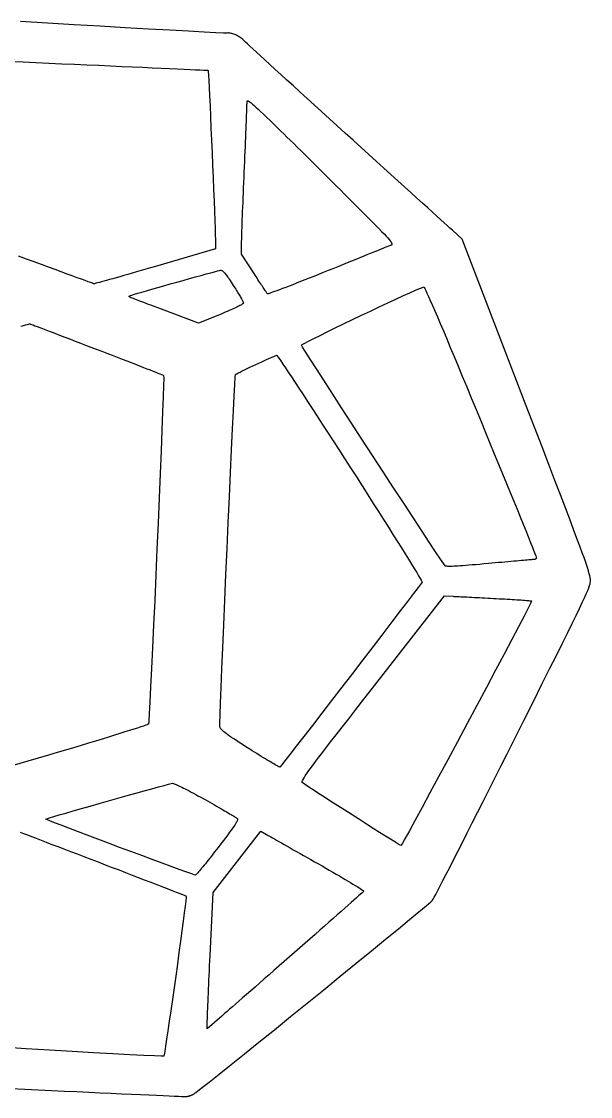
# Model space of a CAD drawing. Extents: x 3.5 to 31.5, y 4.9 to 31.6.
# Drawn here: x 17.47 to 31.47, y 4.88 to 31.33 of the extents above; entities that cross this region are included whole.
import ezdxf

# ---------------------------------------------------------------- set-up
doc = ezdxf.new("R2010")
doc.units = 0
doc.layers.get('0').update_dxf_attribs({"linetype": 'CONTINUOUS'})

msp = doc.modelspace()

# ---------------------------------------------------------------- linework, layer by layer
for points in [[(17.2131, 5.07618), (17.5515, 5.06017), (17.8834, 5.04455), (18.2078, 5.02937), (18.5236, 5.01467), (18.8295, 5.0005), (19.1246, 4.98691), (19.4076, 4.97392), (19.6775, 4.96159), (19.9332, 4.94996), (20.1735, 4.93907), (20.3973, 4.92896), (20.6036, 4.91968), (20.7911, 4.91128), (20.9588, 4.90378), (21.1055, 4.89725), (21.2302, 4.89171), (21.3317, 4.88722), (21.4089, 4.88381), (21.4607, 4.88153), (21.486, 4.88042), (21.5014, 4.8806), (21.5164, 4.88116), (21.5308, 4.88211), (21.5449, 4.88348), (21.5586, 4.88528), (21.572, 4.88753), (21.5851, 4.89026), (21.5981, 4.89349), (21.6109, 4.89724), (21.6236, 4.90152), (21.6362, 4.90636), (21.6488, 4.91177), (21.6615, 4.91779), (21.6743, 4.92442), (21.6873, 4.93168), (21.7004, 4.93961), (21.7138, 4.94822), (21.7275, 4.95752), (21.7416, 4.96754), (21.756, 4.9783), (21.8928, 5.08367), (22.0879, 5.23701), (22.3343, 5.43264), (22.625, 5.66486), (22.953, 5.92798), (23.3113, 6.21631), (23.6928, 6.52417), (24.0906, 6.84585), (24.4977, 7.17568), (24.9071, 7.50796), (25.3118, 7.83699), (25.7047, 8.1571), (26.0788, 8.46258), (26.4273, 8.74776), (26.7429, 9.00693), (27.0188, 9.23441), (27.248, 9.42451), (27.4234, 9.57153), (27.538, 9.66979), (27.5849, 9.7136), (27.5987, 9.73623), (27.6247, 9.78321), (27.6623, 9.85349), (27.7109, 9.94605), (27.7702, 10.0599), (27.8395, 10.1939), (27.9183, 10.3471), (28.0061, 10.5185), (28.1024, 10.7071), (28.2067, 10.9118), (28.3184, 11.1315), (28.4371, 11.3653), (28.5621, 11.6122), (28.6931, 11.871), (28.8293, 12.1408), (28.9704, 12.4206), (29.1159, 12.7093), (29.2651, 13.0059), (29.4176, 13.3093), (29.5728, 13.6186), (29.831, 14.1341), (30.0647, 14.6008), (30.2751, 15.0214), (30.4635, 15.3984), (30.631, 15.7343), (30.7788, 16.0317), (30.9083, 16.2931), (31.0205, 16.5212), (31.1168, 16.7185), (31.1983, 16.8874), (31.2663, 17.0307), (31.322, 17.1507), (31.3665, 17.2502), (31.4012, 17.3316), (31.4272, 17.3976), (31.4457, 17.4506), (31.458, 17.4932), (31.4653, 17.528), (31.4687, 17.5576), (31.4696, 17.5844), (31.4682, 17.6118), (31.4634, 17.646), (31.4544, 17.689), (31.4405, 17.7431), (31.4207, 17.8104), (31.3944, 17.893), (31.3608, 17.9931), (31.319, 18.1129), (31.2682, 18.2545), (31.2076, 18.4201), (31.1365, 18.6119), (31.0541, 18.832), (30.9595, 19.0825), (30.8519, 19.3657), (30.7306, 19.6837), (30.5948, 20.0385), (30.4436, 20.4326), (30.2763, 20.8678), (30.092, 21.3465), (29.8901, 21.8708), (28.3139, 25.9716), (28.0709, 26.1909), (28.0433, 26.2162), (28.0006, 26.2552), (27.9435, 26.3073), (27.8726, 26.3718), (27.7886, 26.4481), (27.6922, 26.5356), (27.5842, 26.6336), (27.4652, 26.7416), (27.336, 26.859), (27.1971, 26.9849), (27.0494, 27.119), (26.8935, 27.2604), (26.7301, 27.4087), (26.5599, 27.5631), (26.3836, 27.723), (26.2019, 27.8879), (26.0155, 28.057), (25.825, 28.2298), (25.6313, 28.4057), (25.4349, 28.5839), (25.2385, 28.7618), (25.0458, 28.9366), (24.8572, 29.1077), (24.6736, 29.2745), (24.4955, 29.4364), (24.3236, 29.5928), (24.1585, 29.7431), (24.001, 29.8866), (23.8516, 30.0229), (23.7111, 30.1512), (23.58, 30.271), (23.459, 30.3817), (23.3488, 30.4826), (23.25, 30.5732), (23.1633, 30.6528), (23.0894, 30.7209), (23.0288, 30.7768), (22.9823, 30.8199), (22.9504, 30.8497), (22.9339, 30.8655), (22.9165, 30.8829), (22.8978, 30.8998), (22.8779, 30.9161), (22.857, 30.9317), (22.8352, 30.9465), (22.8127, 30.9606), (22.7897, 30.9738), (22.7663, 30.9861), (22.7426, 30.9974), (22.7188, 31.0077), (22.695, 31.0168), (22.6715, 31.0249), (22.6483, 31.0317), (22.6256, 31.0373), (22.6036, 31.0416), (22.5824, 31.0444), (22.5621, 31.0459), (22.543, 31.0458), (22.5251, 31.0442), (22.5087, 31.041), (22.4375, 31.0423), (22.2505, 31.0509), (21.9605, 31.066), (21.5801, 31.0868), (21.1218, 31.1125), (20.5984, 31.1424), (20.0226, 31.1758), (19.4069, 31.2119), (18.7641, 31.2499), (18.1067, 31.2891), (17.4474, 31.3286)], [(17.2007, 30.3464), (17.5072, 30.333), (17.8211, 30.3192), (18.1413, 30.3052), (18.4612, 30.2911), (18.7743, 30.2773), (19.0794, 30.2638), (19.3757, 30.2506), (19.662, 30.2379), (19.9374, 30.2255), (20.2007, 30.2137), (20.451, 30.2024), (20.6873, 30.1917), (20.9084, 30.1816), (21.1135, 30.1722), (21.3014, 30.1635), (21.471, 30.1556), (21.6215, 30.1486), (21.7518, 30.1424), (21.8607, 30.1372), (21.9474, 30.1329), (22.0107, 30.1296), (22.0496, 30.1274), (22.0632, 30.1263), (22.0663, 30.0961), (22.0715, 30.0121), (22.0784, 29.8803), (22.087, 29.7063), (22.0968, 29.496), (22.1078, 29.2551), (22.1196, 28.9895), (22.132, 28.7047), (22.1447, 28.4067), (22.1577, 28.1013), (22.1705, 27.7941), (22.183, 27.4909), (22.1949, 27.1976), (22.206, 26.9198), (22.216, 26.6635), (22.2247, 26.4342), (22.232, 26.2379), (22.2374, 26.0802), (22.2408, 25.967), (22.242, 25.9041), (22.242, 25.7353), (20.7637, 25.3033), (20.6433, 25.2682), (20.5252, 25.2339), (20.4099, 25.2004), (20.2977, 25.168), (20.1891, 25.1366), (20.0845, 25.1065), (19.9842, 25.0777), (19.8886, 25.0503), (19.7981, 25.0245), (19.7132, 25.0004), (19.6342, 24.978), (19.5616, 24.9575), (19.4956, 24.939), (19.4368, 24.9226), (19.3854, 24.9084), (19.342, 24.8965), (19.3068, 24.8871), (19.2804, 24.8803), (19.263, 24.8761), (19.2551, 24.8746), (19.2437, 24.878), (19.215, 24.8878), (19.1698, 24.9037), (19.1087, 24.9257), (19.0325, 24.9533), (18.9419, 24.9863), (18.8375, 25.0244), (18.7202, 25.0674), (18.5905, 25.115), (18.4493, 25.167), (18.2971, 25.223), (18.1348, 25.2829), (17.963, 25.3463), (17.7825, 25.413), (17.5939, 25.4826), (17.3979, 25.5551)], [(17.4506, 23.8295), (17.5157, 23.8481), (17.5703, 23.8637), (17.6137, 23.8761), (17.6455, 23.8851), (17.6651, 23.8906), (17.6721, 23.8925), (17.6776, 23.8909), (17.6937, 23.8851), (17.7201, 23.8754), (17.7562, 23.8619), (17.8017, 23.8448), (17.856, 23.8242), (17.9189, 23.8003), (17.9898, 23.7733), (18.0683, 23.7434), (18.1539, 23.7106), (18.2463, 23.6753), (18.345, 23.6376), (18.4496, 23.5975), (18.5596, 23.5554), (18.6745, 23.5114), (18.7941, 23.4655), (18.9177, 23.4181), (19.0451, 23.3693), (19.1757, 23.3192), (19.3091, 23.2681), (19.4425, 23.2169), (19.5733, 23.1666), (19.7009, 23.1176), (19.8249, 23.0698), (19.9449, 23.0235), (20.0604, 22.9788), (20.171, 22.936), (20.2763, 22.8951), (20.3759, 22.8564), (20.4693, 22.82), (20.556, 22.7861), (20.6356, 22.7548), (20.7078, 22.7264), (20.772, 22.7009), (20.8279, 22.6786), (20.8749, 22.6596), (20.9127, 22.6441), (20.9408, 22.6322), (20.9588, 22.6241), (20.9662, 22.6201), (20.9679, 22.5542), (20.9641, 22.3744), (20.9553, 22.0931), (20.9422, 21.723), (20.9253, 21.2767), (20.9051, 20.767), (20.8822, 20.2064), (20.8572, 19.6076), (20.8306, 18.9832), (20.803, 18.3459), (20.7749, 17.7083), (20.7468, 17.0831), (20.7194, 16.4829), (20.6932, 15.9204), (20.6687, 15.4081), (20.6464, 14.9588), (20.6271, 14.5851), (20.6111, 14.2996), (20.5991, 14.115), (20.5916, 14.0439), (20.5821, 14.0377), (20.5579, 14.0273), (20.5195, 14.0128), (20.4673, 13.9944), (20.4018, 13.9722), (20.3235, 13.9463), (20.2328, 13.917), (20.1301, 13.8842), (20.016, 13.8483), (19.8909, 13.8093), (19.7552, 13.7674), (19.6094, 13.7226), (19.4539, 13.6752), (19.2893, 13.6253), (19.116, 13.573), (18.9344, 13.5185), (18.745, 13.462), (18.5482, 13.4034), (18.3446, 13.3431), (18.1345, 13.2811), (15.6977, 12.5689)], [(17.4375, 11.3818), (17.5201, 11.3505), (17.6132, 11.3151), (17.7164, 11.2758), (17.8291, 11.2328), (17.9506, 11.1865), (18.0805, 11.1369), (18.2182, 11.0844), (18.3632, 11.0291), (18.5148, 10.9713), (18.6724, 10.9112), (18.8357, 10.8489), (19.0039, 10.7848), (19.1765, 10.7191), (19.3529, 10.6519), (19.529, 10.5842), (19.7013, 10.5178), (19.8694, 10.4531), (20.0326, 10.3902), (20.1903, 10.3293), (20.3421, 10.2707), (20.4874, 10.2146), (20.6255, 10.1612), (20.7559, 10.1107), (20.8781, 10.0633), (20.9914, 10.0194), (21.0953, 9.97899), (21.1893, 9.94241), (21.2727, 9.90986), (21.3449, 9.88156), (21.4056, 9.85773), (21.4539, 9.83858), (21.4894, 9.82434), (21.5116, 9.81524), (21.5198, 9.81148), (21.5192, 9.78035), (21.5108, 9.69691), (21.4956, 9.56697), (21.4742, 9.39634), (21.4476, 9.19082), (21.4165, 8.95624), (21.3817, 8.69839), (21.3441, 8.42309), (21.3045, 8.13614), (21.2637, 7.84336), (21.2225, 7.55055), (21.1817, 7.26353), (21.1422, 6.9881), (21.1048, 6.73007), (21.0703, 6.49526), (21.0395, 6.28947), (21.0132, 6.11851), (20.9922, 5.98819), (20.9774, 5.90432), (20.9696, 5.87271), (20.9076, 5.87231), (20.7394, 5.87875), (20.4769, 5.8913), (20.1319, 5.90927), (19.7161, 5.93193), (19.2413, 5.95858), (18.7194, 5.98851), (18.1622, 6.021), (17.5813, 6.05534), (16.9887, 6.09083)]]:
    msp.add_lwpolyline(points)
for points in [[(23.5212, 24.6283), (23.5182, 24.6323), (23.5132, 24.6393), (23.5064, 24.6492), (23.4978, 24.6617), (23.4876, 24.6769), (23.4757, 24.6945), (23.4623, 24.7144), (23.4476, 24.7365), (23.4314, 24.7607), (23.4141, 24.7869), (23.3955, 24.8149), (23.3759, 24.8445), (23.3553, 24.8758), (23.3338, 24.9085), (23.3114, 24.9425), (23.2884, 24.9776), (23.2646, 25.0139), (23.2404, 25.0511), (23.2156, 25.0891), (23.1905, 25.1278), (22.8833, 25.6003), (22.8833, 25.8197), (22.8835, 25.843), (22.8842, 25.8762), (22.8853, 25.9189), (22.8868, 25.9705), (22.8886, 26.0306), (22.8909, 26.0987), (22.8935, 26.1743), (22.8964, 26.257), (22.8996, 26.3462), (22.9031, 26.4415), (22.907, 26.5425), (22.911, 26.6486), (22.9153, 26.7593), (22.9199, 26.8743), (22.9246, 26.9929), (22.9295, 27.1149), (22.9346, 27.2395), (22.9399, 27.3665), (22.9453, 27.4953), (22.9508, 27.6254), (22.9563, 27.7556), (22.9617, 27.8837), (22.967, 28.0092), (22.9721, 28.1318), (22.977, 28.2509), (22.9818, 28.3662), (22.9863, 28.4771), (22.9906, 28.5833), (22.9947, 28.6843), (22.9985, 28.7797), (23.002, 28.8689), (23.0053, 28.9517), (23.0082, 29.0275), (23.0108, 29.0959), (23.013, 29.1565), (23.0149, 29.2088), (23.0164, 29.2524), (23.0174, 29.2868), (23.0181, 29.3116), (23.0183, 29.3264), (23.0186, 29.3421), (23.0196, 29.3554), (23.0221, 29.3659), (23.0264, 29.3732), (23.0332, 29.3768), (23.0429, 29.3764), (23.0562, 29.3713), (23.0734, 29.3614), (23.0952, 29.346), (23.1221, 29.3247), (23.1546, 29.2972), (23.1933, 29.263), (23.2386, 29.2216), (23.2912, 29.1727), (23.3515, 29.1157), (23.4201, 29.0503), (23.4975, 28.9759), (23.5842, 28.8923), (23.6808, 28.7989), (23.7878, 28.6953), (23.854, 28.6311), (23.9255, 28.5614), (24.002, 28.4867), (24.0829, 28.4075), (24.1678, 28.3241), (24.2562, 28.2371), (24.3477, 28.147), (24.4417, 28.0542), (24.5377, 27.9592), (24.6354, 27.8625), (24.7343, 27.7645), (24.8338, 27.6656), (24.9335, 27.5665), (25.0329, 27.4675), (25.1315, 27.3692), (25.2289, 27.2719), (25.3247, 27.1762), (25.4182, 27.0825), (25.5091, 26.9913), (25.5969, 26.9031), (25.7393, 26.7607), (25.868, 26.6318), (25.9837, 26.5157), (26.0871, 26.4117), (26.1786, 26.319), (26.2591, 26.2371), (26.329, 26.1651), (26.389, 26.1025), (26.4396, 26.0485), (26.4816, 26.0024), (26.5155, 25.9634), (26.542, 25.9311), (26.5616, 25.9045), (26.575, 25.883), (26.5827, 25.866), (26.5855, 25.8527), (26.5838, 25.8425), (26.5785, 25.8346), (26.5699, 25.8284), (26.5588, 25.823), (26.5474, 25.8186), (26.5267, 25.8103), (26.4969, 25.7984), (26.4586, 25.7831), (26.4122, 25.7644), (26.358, 25.7426), (26.2965, 25.7178), (26.2281, 25.6903), (26.1531, 25.66), (26.072, 25.6273), (25.9851, 25.5922), (25.893, 25.555), (25.7959, 25.5158), (25.6944, 25.4747), (25.5887, 25.432), (25.4793, 25.3877), (25.3667, 25.3421), (25.2511, 25.2952), (25.1331, 25.2474), (25.013, 25.1986), (24.8931, 25.1501), (24.7756, 25.1028), (24.6609, 25.0568), (24.5494, 25.0123), (24.4415, 24.9695), (24.3376, 24.9285), (24.2381, 24.8895), (24.1433, 24.8526), (24.0537, 24.8179), (23.9697, 24.7856), (23.8916, 24.7559), (23.8198, 24.7289), (23.7548, 24.7048), (23.6969, 24.6836), (23.6466, 24.6656), (23.6041, 24.651), (23.5699, 24.6397), (23.5445, 24.6321), (23.5281, 24.6282)], [(20.9831, 24.2232), (20.9139, 24.2489), (20.8461, 24.2741), (20.78, 24.2987), (20.7157, 24.3228), (20.6536, 24.3461), (20.5937, 24.3687), (20.5364, 24.3904), (20.4819, 24.4111), (20.4303, 24.4308), (20.3819, 24.4494), (20.337, 24.4667), (20.2957, 24.4828), (20.2582, 24.4974), (20.2248, 24.5106), (20.1957, 24.5223), (20.1712, 24.5322), (20.1513, 24.5405), (20.1365, 24.5469), (20.1268, 24.5515), (20.1225, 24.554), (20.1211, 24.5551), (20.1201, 24.5563), (20.1195, 24.5577), (20.1191, 24.5591), (20.1191, 24.5607), (20.1195, 24.5624), (20.1201, 24.5641), (20.121, 24.5659), (20.1222, 24.5677), (20.1237, 24.5696), (20.1255, 24.5715), (20.1276, 24.5734), (20.1299, 24.5754), (20.1325, 24.5773), (20.1353, 24.5792), (20.1383, 24.581), (20.1416, 24.5828), (20.1452, 24.5845), (20.1489, 24.5862), (20.1528, 24.5878), (20.1872, 24.5991), (20.2467, 24.6174), (20.3287, 24.6417), (20.4301, 24.6715), (20.5482, 24.7057), (20.68, 24.7436), (20.8227, 24.7844), (20.9735, 24.8273), (21.1295, 24.8714), (21.2877, 24.916), (21.4454, 24.9602), (21.5997, 25.0033), (21.7477, 25.0444), (21.8866, 25.0827), (22.0134, 25.1174), (22.1253, 25.1478), (22.2195, 25.1729), (22.2931, 25.1919), (22.3432, 25.2042), (22.3669, 25.2088), (22.3752, 25.2086), (22.3837, 25.2071), (22.3927, 25.2042), (22.4022, 25.1996), (22.4122, 25.1934), (22.4228, 25.1855), (22.4342, 25.1757), (22.4463, 25.1639), (22.4593, 25.1501), (22.4732, 25.1341), (22.4882, 25.1159), (22.5042, 25.0953), (22.5214, 25.0723), (22.5399, 25.0467), (22.5596, 25.0185), (22.5808, 24.9875), (22.6034, 24.9537), (22.6276, 24.9169), (22.6533, 24.8771), (22.6808, 24.8341), (22.7009, 24.8029), (22.7205, 24.772), (22.7397, 24.7416), (22.7583, 24.7118), (22.7763, 24.6827), (22.7937, 24.6544), (22.8103, 24.627), (22.8261, 24.6006), (22.841, 24.5754), (22.8551, 24.5515), (22.8681, 24.5289), (22.8801, 24.5078), (22.891, 24.4883), (22.9006, 24.4704), (22.9091, 24.4544), (22.9163, 24.4404), (22.922, 24.4283), (22.9264, 24.4184), (22.9293, 24.4108), (22.9306, 24.4055), (22.9296, 24.4005), (22.9258, 24.3946), (22.9192, 24.3877), (22.9096, 24.38), (22.8973, 24.3713), (22.8821, 24.3618), (22.8641, 24.3513), (22.8434, 24.3399), (22.8198, 24.3276), (22.7935, 24.3144), (22.7644, 24.3002), (22.7325, 24.2852), (22.6979, 24.2693), (22.6606, 24.2524), (22.6206, 24.2346), (22.5779, 24.2159), (22.5326, 24.1964), (22.4845, 24.1759), (22.4338, 24.1544), (22.3804, 24.1321), (21.8269, 23.9094)], [(27.9642, 17.923), (27.941, 17.9242), (27.9224, 17.926), (27.9081, 17.9285), (27.898, 17.9316), (27.892, 17.9354), (27.8587, 17.9822), (27.7794, 18.1001), (27.6592, 18.2812), (27.5034, 18.5176), (27.3171, 18.8014), (27.1053, 19.1247), (26.8733, 19.4795), (26.6262, 19.8579), (26.3692, 20.2521), (26.1074, 20.6541), (25.8459, 21.0559), (25.59, 21.4498), (25.3447, 21.8277), (25.1152, 22.1818), (24.9066, 22.5041), (24.7241, 22.7868), (24.5729, 23.0219), (24.4581, 23.2015), (24.3848, 23.3177), (24.3582, 23.3626), (24.3786, 23.379), (24.4388, 23.4137), (24.5345, 23.4646), (24.6613, 23.5296), (24.8149, 23.6066), (24.9909, 23.6937), (25.1849, 23.7886), (25.3927, 23.8894), (25.6098, 23.9939), (25.8319, 24.1), (26.0546, 24.2058), (26.2736, 24.3091), (26.4846, 24.4078), (26.6831, 24.4999), (26.8647, 24.5833), (27.0253, 24.6559), (27.1603, 24.7157), (27.2655, 24.7605), (27.3365, 24.7883), (27.3689, 24.797), (27.3768, 24.7869), (27.3925, 24.7578), (27.4157, 24.7102), (27.4462, 24.6445), (27.4839, 24.5611), (27.5285, 24.4605), (27.5798, 24.3432), (27.6378, 24.2094), (27.7021, 24.0597), (27.7726, 23.8946), (27.8491, 23.7144), (27.9314, 23.5195), (28.0193, 23.3105), (28.1127, 23.0877), (28.2113, 22.8515), (28.315, 22.6025), (28.4235, 22.341), (28.5367, 22.0674), (28.6543, 21.7823), (28.7763, 21.486), (28.8876, 21.2156), (28.9965, 20.9508), (29.1027, 20.6925), (29.2058, 20.4415), (29.3054, 20.1987), (29.4012, 19.9649), (29.4929, 19.7411), (29.5799, 19.5282), (29.6621, 19.3269), (29.739, 19.1382), (29.8103, 18.9629), (29.8756, 18.802), (29.9346, 18.6562), (29.9869, 18.5265), (30.0321, 18.4138), (30.0699, 18.3188), (30.1, 18.2425), (30.1219, 18.1858), (30.1353, 18.1495), (30.1398, 18.1345), (30.1396, 18.131), (30.1388, 18.1276), (30.1376, 18.1242), (30.136, 18.1209), (30.1339, 18.1177), (30.1314, 18.1146), (30.1286, 18.1117), (30.1254, 18.1089), (30.1218, 18.1062), (30.1179, 18.1037), (30.1137, 18.1014), (30.1092, 18.0993), (30.1045, 18.0974), (30.0995, 18.0957), (30.0943, 18.0942), (30.0888, 18.0929), (30.0833, 18.092), (30.0775, 18.0912), (30.0716, 18.0908), (30.0656, 18.0906), (30.0556, 18.0898), (30.0392, 18.0885), (30.0166, 18.0865), (29.988, 18.084), (29.9538, 18.081), (29.9143, 18.0776), (29.8696, 18.0737), (29.8202, 18.0693), (29.7663, 18.0646), (29.7082, 18.0594), (29.6462, 18.0539), (29.5805, 18.0481), (29.5115, 18.042), (29.4394, 18.0356), (29.3646, 18.0289), (29.2872, 18.0221), (29.2076, 18.015), (29.1261, 18.0077), (29.043, 18.0003), (28.9585, 17.9928), (28.8491, 17.9826), (28.7465, 17.9732), (28.6506, 17.9647), (28.5612, 17.957), (28.4782, 17.9501), (28.4013, 17.944), (28.3306, 17.9387), (28.2657, 17.9342), (28.2066, 17.9304), (28.1531, 17.9274), (28.1051, 17.9251), (28.0623, 17.9235), (28.0247, 17.9226), (27.992, 17.9225)], [(23.8183, 12.9895), (23.8049, 12.995), (23.7872, 13.0033), (23.7655, 13.0143), (23.7399, 13.0278), (23.7107, 13.0438), (23.678, 13.0622), (23.6421, 13.0828), (23.6031, 13.1056), (23.5611, 13.1304), (23.5165, 13.1571), (23.4694, 13.1856), (23.42, 13.2158), (23.3685, 13.2476), (23.315, 13.2808), (23.2598, 13.3154), (23.2031, 13.3512), (23.1451, 13.3882), (23.0858, 13.4262), (22.9919, 13.4863), (22.9064, 13.5413), (22.8288, 13.5915), (22.7588, 13.6371), (22.6961, 13.6785), (22.6401, 13.716), (22.5905, 13.7497), (22.5469, 13.7802), (22.5089, 13.8075), (22.4762, 13.8321), (22.4483, 13.8542), (22.4248, 13.8741), (22.4054, 13.8921), (22.3897, 13.9085), (22.3772, 13.9236), (22.3676, 13.9377), (22.3605, 13.9511), (22.3554, 13.9641), (22.3521, 13.9769), (22.35, 13.9899), (22.3508, 14.0721), (22.3569, 14.2669), (22.3677, 14.5616), (22.3826, 14.9437), (22.4011, 15.4004), (22.4227, 15.9193), (22.4468, 16.4876), (22.4728, 17.0929), (22.5003, 17.7224), (22.5285, 18.3636), (22.557, 19.0039), (22.5853, 19.6306), (22.6127, 20.2312), (22.6387, 20.793), (22.6628, 21.3034), (22.6844, 21.7498), (22.703, 22.1197), (22.7179, 22.4004), (22.7287, 22.5792), (22.7348, 22.6437), (22.7455, 22.6512), (22.7686, 22.6642), (22.8028, 22.6821), (22.8466, 22.7042), (22.8987, 22.7299), (22.9578, 22.7585), (23.0224, 22.7895), (23.0912, 22.8222), (23.1629, 22.8559), (23.236, 22.8901), (23.3092, 22.924), (23.3812, 22.9572), (23.4505, 22.9888), (23.5159, 23.0184), (23.5758, 23.0452), (23.6291, 23.0687), (23.6742, 23.0881), (23.7099, 23.103), (23.7347, 23.1125), (23.7473, 23.1162), (23.7563, 23.1075), (23.7767, 23.0807), (23.8081, 23.0367), (23.85, 22.9761), (23.902, 22.8997), (23.9635, 22.8082), (24.0341, 22.7023), (24.1134, 22.5828), (24.2008, 22.4504), (24.2958, 22.3057), (24.398, 22.1496), (24.507, 21.9828), (24.6222, 21.806), (24.7431, 21.6198), (24.8694, 21.4251), (25.0004, 21.2226), (25.1358, 21.0129), (25.275, 20.7969), (25.4176, 20.5752), (25.5632, 20.3486), (25.7085, 20.1223), (25.8506, 19.9006), (25.989, 19.6843), (26.1232, 19.474), (26.2528, 19.2705), (26.3774, 19.0745), (26.4963, 18.8868), (26.6093, 18.7082), (26.7158, 18.5393), (26.8153, 18.3809), (26.9075, 18.2338), (26.9918, 18.0986), (27.0678, 17.9761), (27.135, 17.8671), (27.193, 17.7723), (27.2413, 17.6925), (27.2795, 17.6283), (27.307, 17.5805), (27.3234, 17.5499), (27.3284, 17.5371), (27.3018, 17.5003), (27.2297, 17.4044), (27.117, 17.2558), (26.9686, 17.061), (26.7896, 16.8267), (26.585, 16.5593), (26.3598, 16.2653), (26.1189, 15.9512), (25.8675, 15.6236), (25.6104, 15.2889), (25.3527, 14.9537), (25.0995, 14.6244), (24.8556, 14.3077), (24.6261, 14.01), (24.416, 13.7377), (24.2304, 13.4976), (24.0741, 13.2959), (23.9522, 13.1394), (23.8698, 13.0344), (23.8317, 12.9875), (23.8273, 12.987)], [(26.7844, 11.0643), (26.7324, 11.0954), (26.6527, 11.1444), (26.5486, 11.2092), (26.4236, 11.2876), (26.2811, 11.3774), (26.1245, 11.4764), (25.9574, 11.5825), (25.783, 11.6934), (25.6049, 11.807), (25.4265, 11.921), (25.2512, 12.0333), (25.0824, 12.1417), (24.9235, 12.2439), (24.7781, 12.3379), (24.6495, 12.4213), (24.5411, 12.492), (24.4564, 12.5478), (24.3988, 12.5866), (24.3717, 12.6061), (24.3688, 12.6145), (24.3717, 12.6294), (24.3808, 12.6513), (24.3969, 12.6813), (24.4206, 12.7201), (24.4525, 12.7686), (24.4932, 12.8276), (24.5433, 12.8978), (24.6035, 12.9803), (24.6742, 13.0756), (24.7563, 13.1848), (24.8502, 13.3086), (24.9567, 13.4479), (25.0762, 13.6034), (25.2095, 13.776), (25.3571, 13.9666), (25.5196, 14.1759), (25.6978, 14.4049), (25.8921, 14.6542), (26.1032, 14.9248), (27.8785, 17.1996), (28.0878, 17.1861), (28.1081, 17.1854), (28.1337, 17.1844), (28.164, 17.1831), (28.199, 17.1815), (28.2382, 17.1796), (28.2815, 17.1774), (28.3284, 17.175), (28.3789, 17.1725), (28.4325, 17.1697), (28.489, 17.1667), (28.5481, 17.1636), (28.6095, 17.1604), (28.673, 17.157), (28.7382, 17.1536), (28.8049, 17.15), (28.8728, 17.1465), (28.9417, 17.1429), (29.0112, 17.1393), (29.081, 17.1357), (29.1509, 17.1321), (29.2207, 17.1285), (29.289, 17.1249), (29.3558, 17.1213), (29.4207, 17.1177), (29.4835, 17.1141), (29.544, 17.1105), (29.602, 17.1069), (29.6572, 17.1034), (29.7094, 17.1), (29.7584, 17.0967), (29.804, 17.0934), (29.8459, 17.0903), (29.8839, 17.0873), (29.9178, 17.0845), (29.9473, 17.0818), (29.9723, 17.0793), (29.9924, 17.077), (30.0075, 17.0749), (30.0174, 17.073), (30.0217, 17.0714), (30.0014, 17.025), (29.9375, 16.8979), (29.8348, 16.6992), (29.6982, 16.4377), (29.5324, 16.1225), (29.3422, 15.7626), (29.1325, 15.3668), (28.908, 14.9443), (28.6734, 14.504), (28.4337, 14.0548), (28.1936, 13.6058), (27.9578, 13.166), (27.7313, 12.7442), (27.5187, 12.3495), (27.3249, 11.991), (27.1546, 11.6774), (27.0127, 11.4179), (26.904, 11.2215), (26.8332, 11.097), (26.8052, 11.0535)], [(21.7185, 10.3373), (21.636, 10.3652), (21.5104, 10.4095), (21.3473, 10.4682), (21.1521, 10.5392), (20.9303, 10.6206), (20.6872, 10.7103), (20.4283, 10.8063), (20.1591, 10.9064), (19.8849, 11.0088), (19.6113, 11.1113), (19.3437, 11.2119), (19.0875, 11.3086), (18.8481, 11.3994), (18.631, 11.4822), (18.4417, 11.5549), (18.2855, 11.6156), (18.1679, 11.6622), (18.0944, 11.6926), (18.0704, 11.7049), (18.0961, 11.7149), (18.1622, 11.7361), (18.2642, 11.767), (18.3976, 11.8066), (18.5582, 11.8535), (18.7413, 11.9065), (18.9425, 11.9643), (19.1575, 12.0257), (19.3817, 12.0894), (19.6107, 12.1542), (19.8401, 12.2189), (20.0655, 12.2821), (20.2824, 12.3426), (20.4863, 12.3992), (20.6728, 12.4506), (20.8375, 12.4955), (20.9759, 12.5328), (21.0836, 12.5611), (21.1561, 12.5792), (21.189, 12.5858), (21.1979, 12.585), (21.2113, 12.5814), (21.229, 12.5753), (21.2508, 12.5667), (21.2764, 12.5558), (21.3058, 12.5427), (21.3386, 12.5274), (21.3746, 12.5101), (21.4137, 12.4908), (21.4556, 12.4698), (21.5002, 12.4471), (21.5472, 12.4228), (21.5964, 12.397), (21.6476, 12.3698), (21.7007, 12.3414), (21.7553, 12.3118), (21.8113, 12.2812), (21.8685, 12.2497), (21.9266, 12.2173), (21.9855, 12.1842), (22.0444, 12.1509), (22.1024, 12.1181), (22.1594, 12.0858), (22.215, 12.0542), (22.2692, 12.0233), (22.3217, 11.9934), (22.3723, 11.9644), (22.4208, 11.9365), (22.4671, 11.9099), (22.5108, 11.8846), (22.5518, 11.8608), (22.5899, 11.8386), (22.6249, 11.8181), (22.6565, 11.7994), (22.6847, 11.7827), (22.7091, 11.7679), (22.7295, 11.7554), (22.7458, 11.7451), (22.7578, 11.7373), (22.7652, 11.7319), (22.7731, 11.7257), (22.7793, 11.7188), (22.7836, 11.7109), (22.7858, 11.7015), (22.7855, 11.6903), (22.7826, 11.6767), (22.7766, 11.6604), (22.7674, 11.641), (22.7547, 11.618), (22.7382, 11.591), (22.7176, 11.5596), (22.6928, 11.5234), (22.6633, 11.482), (22.629, 11.4348), (22.5896, 11.3816), (22.5448, 11.3219), (22.4943, 11.2553), (22.4379, 11.1813), (22.3752, 11.0996), (22.3062, 11.0096), (22.2635, 10.954), (22.2215, 10.8996), (22.1804, 10.8466), (22.1404, 10.7952), (22.1015, 10.7455), (22.0639, 10.6978), (22.0278, 10.6522), (21.9932, 10.6088), (21.9604, 10.5679), (21.9294, 10.5295), (21.9005, 10.494), (21.8736, 10.4614), (21.8491, 10.432), (21.8269, 10.4058), (21.8073, 10.3831), (21.7905, 10.3641), (21.7764, 10.3489), (21.7653, 10.3377), (21.7574, 10.3306), (21.7527, 10.3279)], [(22.0395, 6.67261), (22.0398, 6.68831), (22.0404, 6.71384), (22.0415, 6.74876), (22.043, 6.79263), (22.0449, 6.84501), (22.0472, 6.90545), (22.0498, 6.9735), (22.0528, 7.04874), (22.0561, 7.1307), (22.0598, 7.21896), (22.0637, 7.31307), (22.068, 7.41257), (22.0725, 7.51705), (22.0772, 7.62603), (22.0823, 7.7391), (22.0875, 7.8558), (22.0929, 7.97568), (22.0986, 8.09831), (22.1044, 8.22325), (22.1104, 8.35005), (22.1847, 9.9026), (23.3592, 11.4079), (23.501, 11.3269), (23.5163, 11.3178), (23.5387, 11.3047), (23.5679, 11.2878), (23.6035, 11.2673), (23.6452, 11.2435), (23.6927, 11.2164), (23.7456, 11.1863), (23.8035, 11.1533), (23.8663, 11.1177), (23.9334, 11.0797), (24.0046, 11.0393), (24.0796, 10.9969), (24.1579, 10.9526), (24.2393, 10.9065), (24.3235, 10.8589), (24.41, 10.81), (24.4986, 10.7599), (24.5889, 10.7089), (24.6806, 10.657), (24.7734, 10.6046), (24.8656, 10.5519), (24.9558, 10.5002), (25.0435, 10.4496), (25.1287, 10.4003), (25.2109, 10.3525), (25.2898, 10.3065), (25.3653, 10.2622), (25.4369, 10.22), (25.5043, 10.1799), (25.5674, 10.1422), (25.6257, 10.1071), (25.6791, 10.0746), (25.7271, 10.045), (25.7696, 10.0185), (25.8062, 9.99521), (25.8366, 9.97529), (25.8605, 9.95894), (25.8777, 9.94632), (25.8878, 9.93761), (25.8905, 9.93298), (25.8843, 9.92641), (25.868, 9.91099), (25.842, 9.88709), (25.8067, 9.85508), (25.7625, 9.81533), (25.7099, 9.76819), (25.6492, 9.71404), (25.5809, 9.65325), (25.5054, 9.58618), (25.4231, 9.5132), (25.3344, 9.43467), (25.2398, 9.35097), (25.1396, 9.26246), (25.0343, 9.16951), (24.9242, 9.07248), (24.8099, 8.97175), (24.6916, 8.86767), (24.5699, 8.76061), (24.4452, 8.65095), (24.3177, 8.53905), (24.1887, 8.42621), (24.0601, 8.31375), (23.9325, 8.20212), (23.8063, 8.09176), (23.6821, 7.98311), (23.5604, 7.87661), (23.4416, 7.77271), (23.3263, 7.67184), (23.215, 7.57444), (23.1082, 7.48095), (23.0063, 7.39182), (22.91, 7.30749), (22.8196, 7.22839), (22.7358, 7.15496), (22.6589, 7.08765), (22.5896, 7.02689), (22.5282, 6.97313), (22.4754, 6.92681), (22.4316, 6.88837), (22.3973, 6.85824), (22.0395, 6.54436)]]:
    msp.add_lwpolyline(points, close=True)

doc.saveas('drawing.dxf')
